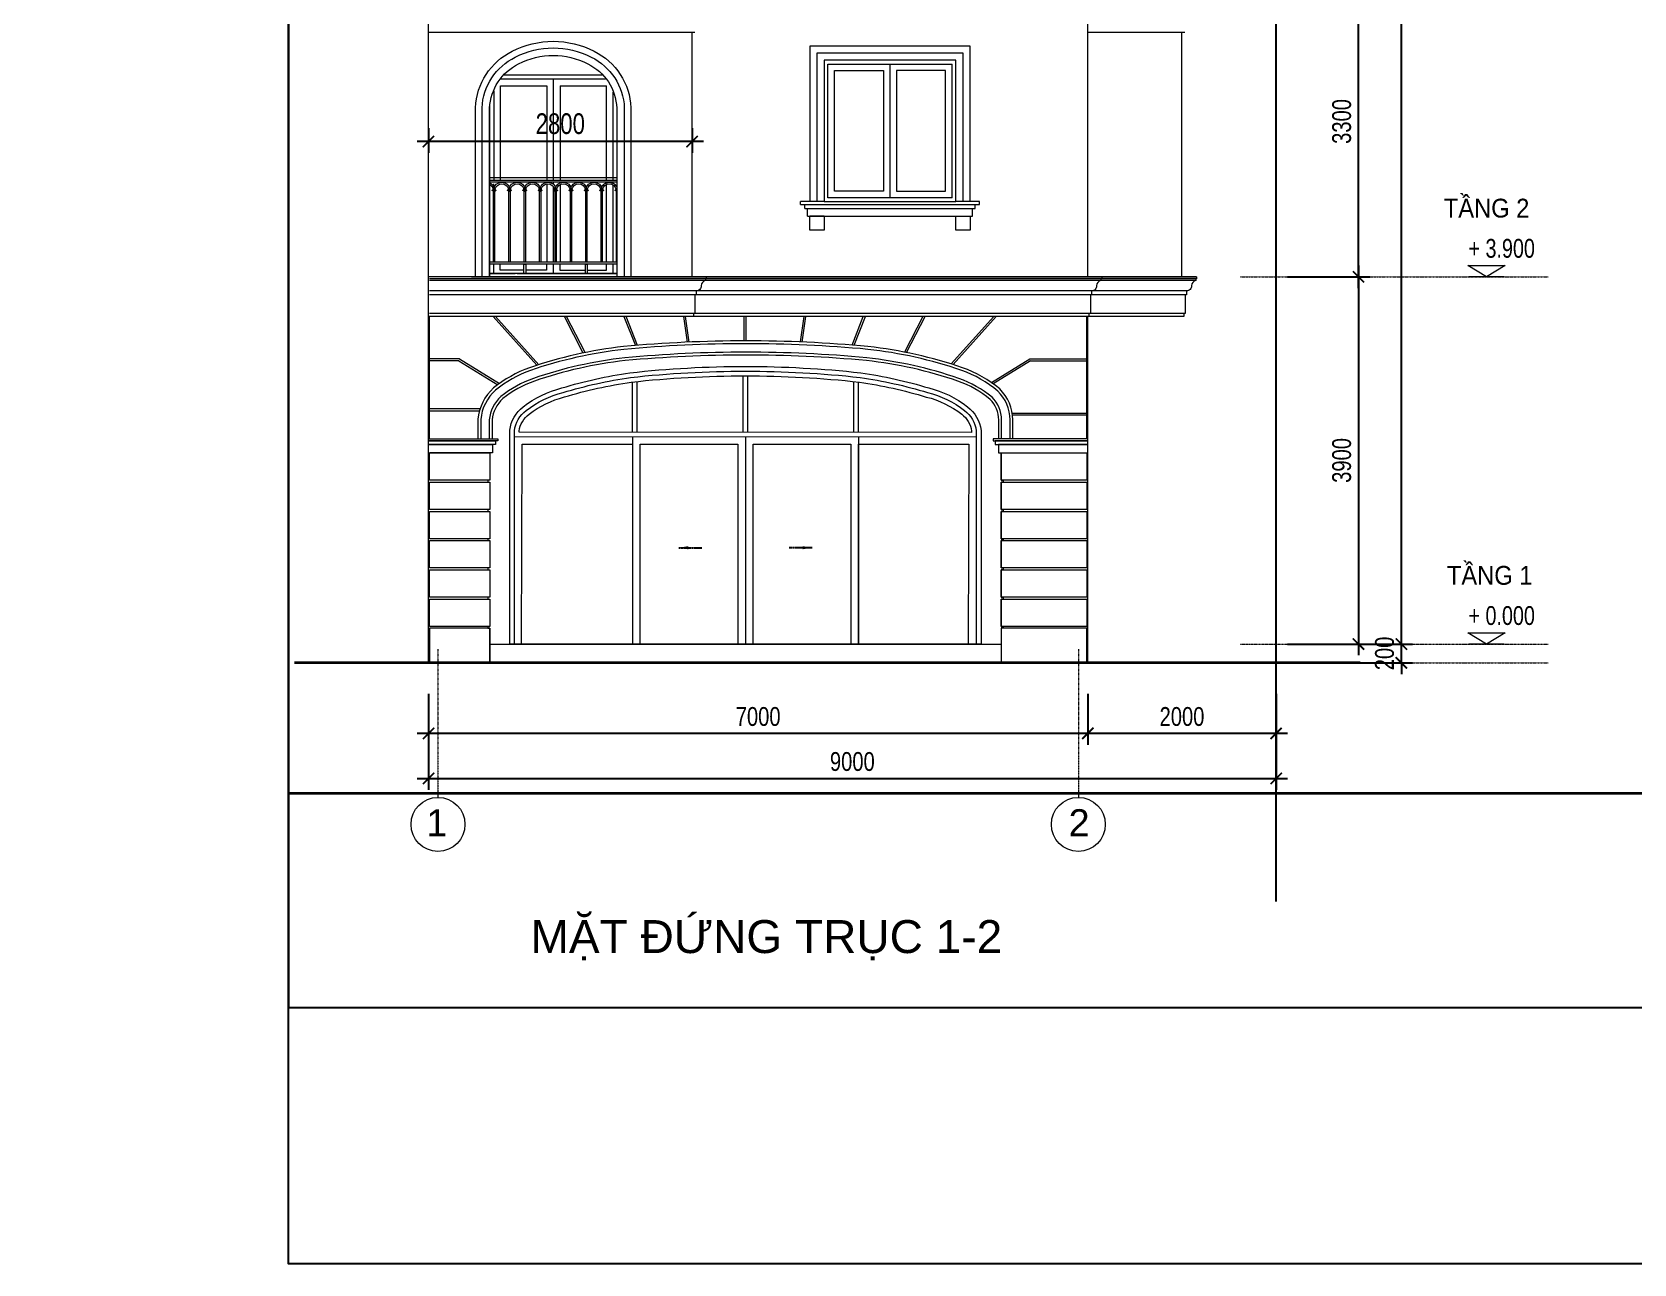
# Model space of a CAD drawing. Header units: millimetres. Extents: x -127141 to 682685, y -1234500 to 49778.
# Drawn here: x 432974 to 449982, y -112500 to -99416 of the extents above; entities that cross this region are included whole.
import ezdxf
from ezdxf.enums import TextEntityAlignment as Align
from ezdxf.xclip import XClip

# ---------------------------------------------------------------- set-up
doc = ezdxf.new("R2010")
doc.units = ezdxf.units.MM
doc.header["$MEASUREMENT"] = 0
for name, pattern in [('CENTER', [3, 1.5, -0.5, 0.5, -0.5]), ('DASHED', [0.75, 0.5, -0.25]), ('HIDDEN', [0.75, 0.5, -0.25])]:
    doc.linetypes.add(name, pattern=pattern)
for name, color, linetype, lineweight in [('-CENTER', 143, 'CENTER', 13), ('-DIM', 9, 'Continuous', 13), ('-DOOR', 137, 'Continuous', 9), ('-HATCH', 8, 'Continuous', 5), ('-HIDE', 3, 'HIDDEN', 13), ('-KH', 143, 'Continuous', 13), ('-LINE1', 7, 'Continuous', 18), ('-TEXT', 7, 'Continuous', 15), ('-WALL', 4, 'Continuous', 35), ('A-TUONG', 7, 'Continuous', 35)]:
    doc.layers.add(name, color=color, linetype=linetype, lineweight=lineweight)
doc.layers.add('-RANH GIOI LO DAT', color=12, linetype='Continuous')
doc.layers.add('12. NET DIM', color=252, linetype='Continuous')
doc.layers.add('LUOI GIONG', color=160, linetype='Continuous', plot=False)
doc.styles.add('1', font='arial.ttf')
doc.styles.add('AVANH', font='', dxfattribs={"width": 0.8})
doc.styles.get("Standard").update_dxf_attribs({"font": 'arial.ttf'})
doc.styles.add('X-5M-DH-TUM1$0$AVANTH', font='arial.ttf', dxfattribs={"width": 0.9})
doc.styles.get('AVANH').set_extended_font_data('.VnAvantH')
doc.dimstyles.new('C_100A3', dxfattribs={"dimscale": 100, "dimtxt": 2.2, "dimasz": 1.2, "dimexe": 1.2, "dimexo": 0, "dimgap": 0.75, "dimtad": 1, "dimdec": 0, "dimzin": 0, "dimdsep": 46, "dimtxsty": 'AVANH', "dimblk": 'ARCHTICK', "dimcen": 0, "dimdle": 1.2, "dimclrd": 256, "dimclre": 256, "dimclrt": 7, "dimadec": 0, "dimazin": 0, "dimtfac": 0.0001, "dimtdec": 0, "dimtix": 1, "dimtmove": 2, "dimatfit": 3, "dimfxl": 1.8, "dimtolj": 1, "dimtzin": 0, "dimarcsym": 0})

# ---------------------------------------------------------------- blocks, each defined once
blk = doc.blocks.new('_ArchTick')
at = {"color": 0, "linetype": 'ByBlock', "const_width": 0.15}
blk.add_lwpolyline([(-0.5, -0.5), (0.5, 0.5)], dxfattribs=at)
blk = doc.blocks.new('*D1634')
at = {"layer": '-DIM', "lineweight": -2, "transparency": 16777216}
for p, q in [((437183, -106446), (437183, -106985)), ((444183, -106446), (444183, -106985)), ((444303, -106865), (437063, -106865))]:
    blk.add_line(p, q, dxfattribs=at)
at = {"layer": 'Defpoints', "color": 0, "transparency": 16777216}
for p in [(437183, -106446), (444183, -106446), (437183, -106865)]:
    blk.add_point(p, dxfattribs=at)
at = {"layer": '-DIM', "lineweight": -2, "transparency": 16777216, "xscale": 119.9999999999999, "yscale": 119.9999999999999, "zscale": 119.9999999999999, "rotation": 180}
blk.add_blockref('_ArchTick', (437183, -106865), dxfattribs=at)
at = {"layer": '-DIM', "lineweight": -2, "transparency": 16777216, "xscale": 119.9999999999999, "yscale": 119.9999999999999, "zscale": 119.9999999999999}
blk.add_blockref('_ArchTick', (444183, -106865), dxfattribs=at)
at = {"layer": '-DIM', "color": 7, "transparency": 16777216, "insert": (440683, -106687), "char_height": 200, "attachment_point": 5, "style": 'AVANH'}
blk.add_mtext('\\A1;7000', dxfattribs=at)
blk = doc.blocks.new('*D1635')
at = {"layer": '-DIM', "lineweight": -2, "transparency": 16777216}
for p, q in [((444183, -106446), (444183, -106985)), ((446182, -106446), (446182, -106985)), ((446302, -106865), (444063, -106865))]:
    blk.add_line(p, q, dxfattribs=at)
at = {"layer": 'Defpoints', "color": 0, "transparency": 16777216}
for p in [(444183, -106446), (446182, -106446), (444183, -106865)]:
    blk.add_point(p, dxfattribs=at)
at = {"layer": '-DIM', "lineweight": -2, "transparency": 16777216, "xscale": 119.9999999999999, "yscale": 119.9999999999999, "zscale": 119.9999999999999, "rotation": 180}
blk.add_blockref('_ArchTick', (444183, -106865), dxfattribs=at)
at = {"layer": '-DIM', "lineweight": -2, "transparency": 16777216, "xscale": 119.9999999999999, "yscale": 119.9999999999999, "zscale": 119.9999999999999}
blk.add_blockref('_ArchTick', (446182, -106865), dxfattribs=at)
at = {"layer": '-DIM', "color": 7, "transparency": 16777216, "insert": (445183, -106687), "char_height": 200, "attachment_point": 5, "style": 'AVANH'}
blk.add_mtext('\\A1;2000', dxfattribs=at)
blk = doc.blocks.new('*D1636')
at = {"layer": '-DIM', "lineweight": -2, "transparency": 16777216}
for p, q in [((437183, -106446), (437183, -107463)), ((446183, -106446), (446183, -107463)), ((437063, -107343), (446303, -107343))]:
    blk.add_line(p, q, dxfattribs=at)
at = {"layer": 'Defpoints', "color": 0, "transparency": 16777216}
for p in [(437183, -106446), (446183, -106446), (446183, -107343)]:
    blk.add_point(p, dxfattribs=at)
at = {"layer": '-DIM', "lineweight": -2, "transparency": 16777216, "xscale": 119.9999999999999, "yscale": 119.9999999999999, "zscale": 119.9999999999999, "rotation": 180}
blk.add_blockref('_ArchTick', (437183, -107343), dxfattribs=at)
at = {"layer": '-DIM', "lineweight": -2, "transparency": 16777216, "xscale": 119.9999999999999, "yscale": 119.9999999999999, "zscale": 119.9999999999999}
blk.add_blockref('_ArchTick', (446183, -107343), dxfattribs=at)
at = {"layer": '-DIM', "color": 7, "transparency": 16777216, "insert": (441683, -107165), "char_height": 200, "attachment_point": 5, "style": 'AVANH'}
blk.add_mtext('\\A1;9000', dxfattribs=at)
blk = doc.blocks.new('*D1643')
at = {"layer": '-DIM', "lineweight": -2, "transparency": 16777216}
for p, q in [((446303, -102016), (447177, -102016)), ((447057, -101896), (447057, -106036)), ((446303, -105916), (447177, -105916))]:
    blk.add_line(p, q, dxfattribs=at)
at = {"layer": 'Defpoints', "color": 0, "transparency": 16777216}
for p in [(446303, -102016), (446303, -105916), (447057, -105916)]:
    blk.add_point(p, dxfattribs=at)
at = {"layer": '-DIM', "lineweight": -2, "transparency": 16777216, "xscale": 119.9999999999999, "yscale": 119.9999999999999, "zscale": 119.9999999999999}
for p, rotation in [((447057, -102016), 90), ((447057, -105916), 270)]:
    blk.add_blockref('_ArchTick', p, dxfattribs=dict(at, rotation=rotation))
at = {"layer": '-DIM', "color": 7, "transparency": 16777216, "insert": (446879, -103966), "char_height": 200, "attachment_point": 5, "rotation": 90, "style": 'AVANH'}
blk.add_mtext('\\A1;3900', dxfattribs=at)
blk = doc.blocks.new('*D1644')
at = {"layer": '-DIM', "lineweight": -2, "transparency": 16777216}
for p, q in [((447057, -102136), (447057, -98596)), ((446303, -98716), (447177, -98716)), ((446303, -102016), (447177, -102016))]:
    blk.add_line(p, q, dxfattribs=at)
at = {"layer": 'Defpoints', "color": 0, "transparency": 16777216}
for p in [(446303, -98716), (447057, -98716), (446303, -102016)]:
    blk.add_point(p, dxfattribs=at)
at = {"layer": '-DIM', "lineweight": -2, "transparency": 16777216, "xscale": 119.9999999999999, "yscale": 119.9999999999999, "zscale": 119.9999999999999}
for p, rotation in [((447057, -98716), 90), ((447057, -102016), 270)]:
    blk.add_blockref('_ArchTick', p, dxfattribs=dict(at, rotation=rotation))
at = {"layer": '-DIM', "color": 7, "transparency": 16777216, "insert": (446879, -100366), "char_height": 200, "attachment_point": 5, "rotation": 90, "style": 'AVANH'}
blk.add_mtext('\\A1;3300', dxfattribs=at)
blk = doc.blocks.new('*D1647')
at = {"layer": '-DIM', "lineweight": -2, "transparency": 16777216}
for p, q in [((446303, -105916), (447632, -105916)), ((447512, -105916), (447512, -105796)), ((447512, -106116), (447512, -105916)), ((446303, -106116), (447632, -106116)), ((447512, -106116), (447512, -106236))]:
    blk.add_line(p, q, dxfattribs=at)
at = {"layer": 'Defpoints', "color": 0, "transparency": 16777216}
for p in [(446303, -105916), (447512, -105916), (446303, -106116)]:
    blk.add_point(p, dxfattribs=at)
at = {"layer": '-DIM', "lineweight": -2, "transparency": 16777216, "xscale": 119.9999999999999, "yscale": 119.9999999999999, "zscale": 119.9999999999999}
for p, rotation in [((447512, -105916), 270), ((447512, -106116), 90)]:
    blk.add_blockref('_ArchTick', p, dxfattribs=dict(at, rotation=rotation))
at = {"layer": '-DIM', "color": 7, "transparency": 16777216, "insert": (447334, -106016), "char_height": 200, "attachment_point": 5, "rotation": 90, "style": 'AVANH'}
blk.add_mtext('\\A1;200', dxfattribs=at)
blk = doc.blocks.new('*D1648')
at = {"layer": '-DIM', "lineweight": -2, "transparency": 16777216}
for p, q in [((447512, -106036), (447512, -91496)), ((446303, -91616), (447632, -91616)), ((446303, -105916), (447632, -105916))]:
    blk.add_line(p, q, dxfattribs=at)
at = {"layer": 'Defpoints', "color": 0, "transparency": 16777216}
for p in [(446303, -91616), (447512, -91616), (446303, -105916)]:
    blk.add_point(p, dxfattribs=at)
at = {"layer": '-DIM', "lineweight": -2, "transparency": 16777216, "xscale": 119.9999999999999, "yscale": 119.9999999999999, "zscale": 119.9999999999999}
for p, rotation in [((447512, -91616), 90), ((447512, -105916), 270)]:
    blk.add_blockref('_ArchTick', p, dxfattribs=dict(at, rotation=rotation))
at = {"layer": '-DIM', "color": 7, "transparency": 16777216, "insert": (447334, -98766), "char_height": 200, "attachment_point": 5, "rotation": 90, "style": 'AVANH'}
blk.add_mtext('\\A1;14300', dxfattribs=at)
blk = doc.blocks.new('cot')
at = {"layer": '-KH'}
blk.add_line((116899, -109064), (117274, -109064), dxfattribs=at)
blk.add_lwpolyline([(117286, -108944), (116888, -108944), (117087, -109064)], close=True, dxfattribs=at)
blk.add_solid([(117087, -109064), (117087, -108944), (117286, -108944), (117087, -109064)], dxfattribs=at)
blk = doc.blocks.new('lancan')
for p, q in [((-1, 989), (6547, 989)), ((-1, 969), (6547, 969)), ((325, 889), (347, 889)), ((325, 877), (347, 877)), ((326, 893), (346, 893)), ((346, 891), (326, 891)), ((326, 884), (346, 884)), ((326, 882), (346, 882)), ((346, 875), (326, 875)), ((326, 873), (346, 873)), ((346, 893), (350, 893)), ((346, 891), (347, 891)), ((346, 884), (346, 882)), ((346, 884), (355, 884)), ((346, 882), (355, 882)), ((346, 875), (347, 875)), ((346, 873), (346, 120)), ((346, 873), (350, 873)), ((347, 889), (347, 891)), ((347, 891), (350, 891)), ((355, 884), (347, 889)), ((347, 877), (355, 882)), ((347, 875), (347, 877)), ((347, 875), (350, 875)), ((350, 891), (350, 893)), ((350, 873), (350, 875)), ((355, 882), (355, 884)), ((488, 889), (480, 884)), ((480, 884), (480, 882)), ((490, 884), (480, 884)), ((480, 882), (488, 877)), ((490, 882), (480, 882)), ((486, 893), (486, 891)), ((486, 893), (490, 893)), ((486, 891), (488, 891)), ((486, 875), (486, 873)), ((486, 875), (488, 875)), ((486, 873), (490, 873)), ((488, 891), (488, 889)), ((488, 891), (490, 891)), ((488, 889), (510, 889)), ((488, 877), (488, 875)), ((488, 877), (510, 877)), ((488, 875), (490, 875)), ((490, 893), (509, 893)), ((509, 891), (490, 891)), ((490, 882), (490, 884)), ((490, 884), (509, 884)), ((490, 882), (509, 882)), ((509, 875), (490, 875)), ((490, 120), (490, 873)), ((490, 873), (509, 873)), ((509, 893), (513, 893)), ((509, 891), (510, 891)), ((509, 884), (509, 882)), ((509, 884), (519, 884)), ((509, 882), (519, 882)), ((509, 875), (510, 875)), ((509, 873), (509, 120)), ((509, 873), (513, 873)), ((510, 889), (510, 891)), ((510, 891), (513, 891)), ((519, 884), (510, 889)), ((510, 877), (519, 882)), ((510, 875), (510, 877)), ((510, 875), (513, 875)), ((513, 891), (513, 893)), ((513, 873), (513, 875)), ((519, 882), (519, 884)), ((651, 889), (643, 884)), ((643, 884), (643, 882)), ((653, 884), (643, 884)), ((643, 882), (651, 877)), ((653, 882), (643, 882)), ((649, 893), (649, 891)), ((649, 893), (653, 893)), ((649, 891), (651, 891)), ((649, 875), (649, 873)), ((649, 875), (651, 875)), ((649, 873), (653, 873)), ((651, 891), (651, 889)), ((651, 891), (653, 891)), ((651, 889), (674, 889)), ((651, 877), (651, 875)), ((651, 877), (674, 877)), ((651, 875), (653, 875)), ((653, 893), (672, 893)), ((672, 891), (653, 891)), ((653, 882), (653, 884)), ((653, 884), (672, 884)), ((653, 882), (672, 882)), ((672, 875), (653, 875)), ((653, 120), (653, 873)), ((653, 873), (672, 873)), ((672, 893), (676, 893)), ((672, 891), (674, 891)), ((672, 884), (672, 882)), ((672, 884), (682, 884)), ((672, 882), (682, 882)), ((672, 875), (674, 875)), ((672, 873), (672, 120)), ((672, 873), (676, 873)), ((674, 889), (674, 891)), ((674, 891), (676, 891)), ((682, 884), (674, 889)), ((674, 877), (682, 882)), ((674, 875), (674, 877)), ((674, 875), (676, 875)), ((676, 891), (676, 893)), ((676, 873), (676, 875)), ((682, 882), (682, 884)), ((814, 889), (806, 884)), ((806, 884), (806, 882)), ((816, 884), (806, 884)), ((806, 882), (814, 877)), ((816, 882), (806, 882)), ((812, 893), (812, 891)), ((812, 893), (816, 893)), ((812, 891), (814, 891)), ((812, 875), (812, 873)), ((812, 875), (814, 875)), ((812, 873), (816, 873)), ((814, 891), (814, 889)), ((814, 891), (816, 891)), ((814, 889), (837, 889)), ((814, 877), (814, 875)), ((814, 877), (837, 877)), ((814, 875), (816, 875)), ((816, 893), (835, 893)), ((835, 891), (816, 891)), ((816, 882), (816, 884)), ((816, 884), (835, 884)), ((816, 882), (835, 882)), ((835, 875), (816, 875)), ((816, 120), (816, 873)), ((816, 873), (835, 873)), ((835, 893), (839, 893)), ((835, 891), (837, 891)), ((835, 884), (835, 882)), ((835, 884), (845, 884)), ((835, 882), (845, 882)), ((835, 875), (837, 875)), ((835, 873), (835, 120)), ((835, 873), (839, 873)), ((837, 889), (837, 891)), ((837, 891), (839, 891)), ((845, 884), (837, 889)), ((837, 877), (845, 882)), ((837, 875), (837, 877)), ((837, 875), (839, 875)), ((839, 891), (839, 893)), ((839, 873), (839, 875)), ((845, 882), (845, 884)), ((978, 889), (969, 884)), ((969, 884), (969, 882)), ((979, 884), (969, 884)), ((969, 882), (978, 877)), ((979, 882), (969, 882)), ((975, 893), (975, 891)), ((975, 893), (979, 893)), ((975, 891), (978, 891)), ((975, 875), (975, 873)), ((975, 875), (978, 875)), ((975, 873), (979, 873)), ((978, 891), (978, 889)), ((978, 891), (979, 891)), ((978, 889), (1000, 889)), ((978, 877), (978, 875)), ((978, 877), (1000, 877)), ((978, 875), (979, 875)), ((979, 893), (998, 893)), ((998, 891), (979, 891)), ((979, 882), (979, 884)), ((979, 884), (998, 884)), ((979, 882), (998, 882)), ((998, 875), (979, 875)), ((979, 120), (979, 873)), ((979, 873), (998, 873)), ((998, 893), (1002, 893)), ((998, 891), (1000, 891)), ((998, 884), (998, 882)), ((998, 884), (1008, 884)), ((998, 882), (1008, 882)), ((998, 875), (1000, 875)), ((998, 873), (998, 120)), ((998, 873), (1002, 873)), ((1000, 889), (1000, 891)), ((1000, 891), (1002, 891)), ((1008, 884), (1000, 889)), ((1000, 877), (1008, 882)), ((1000, 875), (1000, 877)), ((1000, 875), (1002, 875)), ((1002, 891), (1002, 893)), ((1002, 873), (1002, 875)), ((1008, 882), (1008, 884)), ((1141, 889), (1133, 884)), ((1133, 884), (1133, 882)), ((1142, 884), (1133, 884)), ((1133, 882), (1141, 877)), ((1142, 882), (1133, 882)), ((1138, 893), (1138, 891)), ((1138, 893), (1142, 893)), ((1138, 891), (1141, 891)), ((1138, 875), (1138, 873)), ((1138, 875), (1141, 875)), ((1138, 873), (1142, 873)), ((1141, 891), (1141, 889)), ((1141, 891), (1142, 891)), ((1141, 889), (1163, 889)), ((1141, 877), (1141, 875)), ((1141, 877), (1163, 877)), ((1141, 875), (1142, 875)), ((1142, 893), (1162, 893)), ((1162, 891), (1142, 891)), ((1142, 882), (1142, 884)), ((1142, 884), (1162, 884)), ((1142, 882), (1162, 882)), ((1162, 875), (1142, 875)), ((1142, 120), (1142, 873)), ((1142, 873), (1162, 873)), ((1162, 893), (1166, 893)), ((1162, 891), (1163, 891)), ((1162, 884), (1162, 882)), ((1162, 884), (1171, 884)), ((1162, 882), (1171, 882)), ((1162, 875), (1163, 875)), ((1162, 873), (1162, 120)), ((1162, 873), (1166, 873)), ((1163, 889), (1163, 891)), ((1163, 891), (1166, 891)), ((1171, 884), (1163, 889)), ((1163, 877), (1171, 882)), ((1163, 875), (1163, 877)), ((1163, 875), (1166, 875)), ((1166, 891), (1166, 893)), ((1166, 873), (1166, 875)), ((1171, 882), (1171, 884)), ((1304, 889), (1296, 884)), ((1296, 884), (1296, 882)), ((1306, 884), (1296, 884)), ((1296, 882), (1304, 877)), ((1306, 882), (1296, 882)), ((1302, 893), (1302, 891)), ((1302, 893), (1306, 893)), ((1302, 891), (1304, 891)), ((1302, 875), (1302, 873)), ((1302, 875), (1304, 875)), ((1302, 873), (1306, 873)), ((1304, 891), (1304, 889)), ((1304, 891), (1306, 891)), ((1304, 889), (1326, 889)), ((1304, 877), (1304, 875)), ((1304, 877), (1326, 877)), ((1304, 875), (1306, 875)), ((1306, 893), (1325, 893)), ((1325, 891), (1306, 891)), ((1306, 882), (1306, 884)), ((1306, 884), (1325, 884)), ((1306, 882), (1325, 882)), ((1325, 875), (1306, 875)), ((1306, 120), (1306, 873)), ((1306, 873), (1325, 873)), ((1325, 893), (1329, 893)), ((1325, 891), (1326, 891)), ((1325, 884), (1325, 882)), ((1325, 884), (1335, 884)), ((1325, 882), (1335, 882)), ((1325, 875), (1326, 875)), ((1325, 873), (1325, 120)), ((1325, 873), (1329, 873)), ((1326, 889), (1326, 891)), ((1326, 891), (1329, 891)), ((1335, 884), (1326, 889)), ((1326, 877), (1335, 882)), ((1326, 875), (1326, 877)), ((1326, 875), (1329, 875)), ((1329, 891), (1329, 893)), ((1329, 873), (1329, 875)), ((1335, 882), (1335, 884)), ((1467, 889), (1459, 884)), ((1459, 884), (1459, 882)), ((1469, 884), (1459, 884)), ((1459, 882), (1467, 877)), ((1469, 882), (1459, 882)), ((1465, 893), (1465, 891)), ((1465, 893), (1469, 893)), ((1465, 891), (1467, 891)), ((1465, 875), (1465, 873)), ((1465, 875), (1467, 875)), ((1465, 873), (1469, 873)), ((1467, 891), (1467, 889)), ((1467, 891), (1469, 891)), ((1467, 889), (1490, 889)), ((1467, 877), (1467, 875)), ((1467, 877), (1490, 877)), ((1467, 875), (1469, 875)), ((1469, 893), (1488, 893)), ((1488, 891), (1469, 891)), ((1469, 882), (1469, 884)), ((1469, 884), (1488, 884)), ((1469, 882), (1488, 882)), ((1488, 875), (1469, 875)), ((1469, 120), (1469, 873)), ((1469, 873), (1488, 873)), ((1488, 893), (1492, 893)), ((1488, 891), (1490, 891)), ((1488, 884), (1488, 882)), ((1488, 884), (1498, 884)), ((1488, 882), (1498, 882)), ((1488, 875), (1490, 875)), ((1488, 873), (1488, 120)), ((1488, 873), (1492, 873)), ((1490, 889), (1490, 891)), ((1490, 891), (1492, 891)), ((1498, 884), (1490, 889)), ((1490, 877), (1498, 882)), ((1490, 875), (1490, 877)), ((1490, 875), (1492, 875)), ((1492, 891), (1492, 893)), ((1492, 873), (1492, 875)), ((1498, 882), (1498, 884)), ((1630, 889), (1622, 884)), ((1622, 884), (1622, 882)), ((1632, 884), (1622, 884)), ((1622, 882), (1630, 877)), ((1632, 882), (1622, 882)), ((1628, 893), (1628, 891)), ((1628, 893), (1632, 893)), ((1628, 891), (1630, 891)), ((1628, 875), (1628, 873)), ((1628, 875), (1630, 875)), ((1628, 873), (1632, 873)), ((1630, 891), (1630, 889)), ((1630, 891), (1632, 891)), ((1630, 889), (1653, 889)), ((1630, 877), (1630, 875)), ((1630, 877), (1653, 877)), ((1630, 875), (1632, 875)), ((1632, 893), (1651, 893)), ((1651, 891), (1632, 891)), ((1632, 882), (1632, 884)), ((1632, 884), (1651, 884)), ((1632, 882), (1651, 882)), ((1651, 875), (1632, 875)), ((1632, 120), (1632, 873)), ((1632, 873), (1651, 873)), ((1651, 893), (1655, 893)), ((1651, 891), (1653, 891)), ((1651, 884), (1651, 882)), ((1651, 884), (1661, 884)), ((1651, 882), (1661, 882)), ((1651, 875), (1653, 875)), ((1651, 873), (1651, 120)), ((1651, 873), (1655, 873)), ((1653, 889), (1653, 891)), ((1653, 891), (1655, 891)), ((1661, 884), (1653, 889)), ((1653, 877), (1661, 882)), ((1653, 875), (1653, 877)), ((1653, 875), (1655, 875)), ((1655, 891), (1655, 893)), ((1655, 873), (1655, 875)), ((1661, 882), (1661, 884)), ((-1, 120), (6547, 120)), ((-1, 100), (6547, 100))]:
    blk.add_line(p, q)
for points in [[(672, 100), (653, 100), (653, 0), (672, 0)], [(1325, 100), (1306, 100), (1306, 0), (1325, 0)]]:
    blk.add_lwpolyline(points, close=True)
for centre, radius, start, end in [((254, 880), 89.2, 8.5304, 171.4696), ((418, 880), 89.2, 8.5304, 171.4696), ((418, 880), 73.2, 10.4137, 169.5863), ((581, 880), 89.2, 8.5304, 171.4696), ((581, 880), 73.2, 10.4137, 169.5863), ((744, 880), 89.2, 8.5304, 171.4696), ((744, 880), 73.2, 10.4137, 169.5863), ((907, 880), 89.2, 8.5304, 171.4696), ((907, 880), 73.2, 10.4137, 169.5863), ((1070, 880), 89.2, 8.5304, 171.4696), ((1070, 880), 73.2, 10.4137, 169.5863), ((1234, 880), 89.2, 8.5304, 171.4696), ((1234, 880), 73.2, 10.4137, 169.5863), ((1397, 880), 89.2, 8.5304, 171.4696), ((1397, 880), 73.2, 10.4137, 169.5863), ((1560, 880), 89.2, 8.5304, 171.4696), ((1560, 880), 73.2, 10.4137, 169.5863), ((1723, 880), 89.2, 8.5304, 171.4696), ((1723, 880), 73.2, 10.4137, 169.5863)]:
    blk.add_arc(centre, radius, start, end)
blk = doc.blocks.new('*D1652')
at = {"layer": '12. NET DIM', "lineweight": -2, "transparency": 16777216}
for p, q in [((437183, -100439), (437183, -100700)), ((439982, -100439), (439982, -100700)), ((440102, -100580), (437063, -100580))]:
    blk.add_line(p, q, dxfattribs=at)
at = {"layer": 'Defpoints', "color": 0, "transparency": 16777216}
for p in [(437183, -100439), (439982, -100439), (437183, -100580)]:
    blk.add_point(p, dxfattribs=at)
at = {"layer": '12. NET DIM', "lineweight": -2, "transparency": 16777216, "xscale": 119.9999999999999, "yscale": 119.9999999999999, "zscale": 119.9999999999999, "rotation": 180}
blk.add_blockref('_ArchTick', (437183, -100580), dxfattribs=at)
at = {"layer": '12. NET DIM', "lineweight": -2, "transparency": 16777216, "xscale": 119.9999999999999, "yscale": 119.9999999999999, "zscale": 119.9999999999999}
blk.add_blockref('_ArchTick', (439982, -100580), dxfattribs=at)
at = {"layer": '12. NET DIM', "color": 7, "transparency": 16777216, "insert": (438582, -100391), "char_height": 220, "attachment_point": 5, "style": 'AVANH'}
blk.add_mtext('\\A1;2800', dxfattribs=at)
blk = doc.blocks.new('kt1a')
at = {"layer": 'Defpoints', "color": 2}
blk.add_lwpolyline([(0, -22275), (31500, -22275), (31500, 0), (0, 0)], close=True, dxfattribs=at)

msp = doc.modelspace()

# ---------------------------------------------------------------- linework, layer by layer
at = {"layer": '-CENTER', "ltscale": 0.2}
for p, q in [((445799.4, -102016.2), (449070.6, -102016.2)), ((445799.4, -105916.2), (449070.6, -105916.2)), ((445799.4, -106116.2), (449070.6, -106116.2))]:
    msp.add_line(p, q, dxfattribs=at)
at = {"layer": '-CENTER', "ltscale": 0.1}
for p, q in [((437283.7, -105969.3), (437283.7, -107545.3)), ((444082.7, -105969.3), (444082.7, -107545.3))]:
    msp.add_line(p, q, dxfattribs=at)
at = {"layer": '-DOOR', "lineweight": 9}
for p, q in [((441422.5, -101176.4), (441422.5, -99756.2)), ((441422.5, -99756.2), (442742.7, -99756.2)), ((441492.5, -99826.2), (442012.6, -99826.2)), ((441492.5, -101106.4), (441492.5, -99826.2)), ((442012.6, -99826.2), (442012.6, -101106.4)), ((442082.6, -99756.2), (442082.6, -101176.4)), ((442672.7, -99826.2), (442152.6, -99826.2)), ((442152.6, -99826.2), (442152.6, -101106.4)), ((442672.7, -101106.4), (442672.7, -99826.2)), ((442742.7, -101176.4), (442742.7, -99756.2)), ((437945.9, -99986.2), (438438.8, -99986.2)), ((437945.9, -100992.3), (437945.9, -99986.2)), ((439062.5, -99916.2), (437952.6, -99916.2)), ((439027.3, -99876.2), (437987.9, -99876.2)), ((438438.8, -99986.2), (438438.8, -100992.3)), ((438507.5, -99916.2), (438507.5, -100992.3)), ((438579.9, -99986.2), (439073.9, -99986.2)), ((438579.9, -99986.2), (438579.9, -100992.3)), ((439073.9, -100992.3), (439073.9, -99986.2)), ((437875.9, -100044.2), (437875.9, -100992.3)), ((439143.9, -100991.3), (439143.9, -100056.3)), ((437835.9, -100992.3), (437835.9, -100190.4)), ((438438.8, -101012.3), (438438.8, -101012.9)), ((438507.5, -101012.3), (438507.5, -101032.8)), ((438579.9, -101012.3), (438579.9, -101018.8)), ((439072, -101017.9), (439072, -101012.3)), ((439142, -101021), (439142, -101012.3)), ((437834, -101861.2), (437834, -101035.8)), ((437874, -101028.5), (437874, -101861.2)), ((438438.8, -101029.1), (438438.8, -101861.2)), ((438507.5, -101055.5), (438507.5, -101861.2)), ((438579.9, -101036.4), (438579.9, -101861.2)), ((439072, -101861.2), (439072, -101035.2)), ((439142, -101861.2), (439142, -101039.3)), ((439182, -101029.6), (439182, -101861.2)), ((442082.6, -101176.4), (441422.5, -101176.4)), ((442012.6, -101106.4), (441492.5, -101106.4)), ((442742.7, -101176.4), (442082.6, -101176.4)), ((442152.6, -101106.4), (442672.7, -101106.4)), ((437834, -101981.2), (437834, -101881.2)), ((437874, -101881.2), (437874, -101981.2)), ((437944, -101946.2), (437944, -101881.2)), ((438196.1, -101946.2), (437944, -101946.2)), ((438437, -101946.2), (438216.1, -101946.2)), ((438437, -101881.2), (438437, -101946.2)), ((438507.5, -101881.2), (438507.5, -101981.2)), ((438578, -101881.2), (438578, -101946.2)), ((438578, -101946.2), (438848.9, -101946.2)), ((438868.9, -101946.2), (439072, -101946.2)), ((439072, -101946.2), (439072, -101881.2)), ((439142, -101981.2), (439142, -101881.2)), ((439182, -101881.2), (439182, -101981.2)), ((440522.9, -103667.7), (440522.9, -103067.9)), ((440572.9, -103667.7), (440572.9, -103067.9)), ((439348.1, -103667.7), (439348.1, -103132.8)), ((439398.1, -103667.7), (439398.1, -103127.5)), ((441698.1, -103668.2), (441698.1, -103127.7)), ((441748.1, -103668.2), (441748.1, -103133)), ((442999.4, -103718.2), (438095, -103716.2)), ((439348.1, -103717.5), (439348.1, -105916.1)), ((440547.9, -103717.7), (440547.9, -105916.3)), ((441748.1, -103717.9), (441748.1, -105916.5))]:
    msp.add_line(p, q, dxfattribs=at)
msp.add_lwpolyline([(438045.2, -103646, -0.1981951), (438189.1, -103396, -0.1022831), (438599.6, -103196, -0.037614), (439322.1, -103035.1, -0.0548963), (441772.3, -103035.1, -0.0376125), (442494.8, -103196, -0.103998), (442905.3, -103396, -0.1986535), (443049.4, -103647), (443049.4, -105916.3), (438045, -105916.3), (438045, -103646)], format="xyb", dxfattribs=at)
for points in [[(438095, -103650.9, -0.1968809), (438219.7, -103435.6, -0.1025437), (438613, -103244.2, -0.0376538), (439328.9, -103084.6, -0.0548208), (441765.5, -103084.6, -0.0376567), (442481.4, -103244.2, -0.1043041), (442874.6, -103435.6, -0.1962536), (442999.4, -103650.4), (442999.4, -105916.3), (438095, -105916.3)], [(438145, -103654.5, -0.1938297), (438250.2, -103475.2, -0.1028245), (438626.4, -103292.4, -0.0376956), (439335.7, -103134.2, -0.0547445), (441758.7, -103134.2, -0.0377031), (442468.1, -103292.5, -0.104636), (442844, -103475.1, -0.1932377), (442949.4, -103654), (442949.4, -103668.7), (438145, -103666.7)]]:
    msp.add_lwpolyline(points, format="xyb", close=True, dxfattribs=at)
for points in [[(438177.2, -103793.2), (439348.1, -103793.2), (439348.1, -105916.3), (438172, -105916.3)], [(439428.8, -103793), (440467.2, -103793.2), (440467.2, -105916.3), (439428.8, -105916.1)], [(440628.5, -103793.2), (441667.5, -103793.4), (441667.5, -105916.5), (440628.5, -105916.3)], [(441748.1, -103793.2), (442918.6, -103793.2), (442913.4, -105916.3), (441748.1, -105916.3)]]:
    msp.add_lwpolyline(points, close=True, dxfattribs=at)
at = {"layer": '-HATCH'}
for p, q in [((442859, -99639.9), (441306.2, -99639.9)), ((441306.2, -99639.9), (441306.2, -101216.4)), ((442859, -101216.4), (442859, -99639.9)), ((441177.5, -101246.4), (442987.7, -101246.4)), ((441207.5, -101291.4), (442957.7, -101291.4)), ((445338.7, -102036.2), (437192.6, -102036.2)), ((445329.7, -102056.2), (437192.6, -102056.2)), ((445239.2, -102165.4), (437192.6, -102165.4)), ((445229.7, -102206), (437192.6, -102206)), ((445207, -102407.3), (437192.6, -102407.3)), ((438333.6, -102956), (437869.1, -102436.3)), ((438355.1, -102949.1), (437896.1, -102436.3)), ((438825.9, -102825.4), (438625.6, -102436.3)), ((438847.3, -102821), (438649, -102436.3)), ((439258.5, -102436.3), (439379.2, -102746)), ((439401.2, -102744.2), (439281.1, -102436.3)), ((439890.4, -102436.3), (439930.6, -102710.4)), ((439952.3, -102709.4), (439912.2, -102436.3)), ((440529.5, -102436.3), (440529.5, -102696.4)), ((440551.1, -102436.3), (440551.1, -102696.4)), ((441168.5, -102436.3), (441128.6, -102708.2)), ((441150.2, -102709.1), (441190.2, -102436.3)), ((441680.3, -102741.8), (441799.6, -102436.3)), ((441702.3, -102743.6), (441822.2, -102436.3)), ((442431.7, -102436.3), (442235.8, -102815.6)), ((442257.3, -102819.9), (442455.1, -102436.3)), ((442731.7, -102941.6), (443184.5, -102436.3)), ((443211.6, -102436.3), (442753.3, -102948.4)), ((437512.8, -102886.3), (437192.7, -102886.3)), ((437512.8, -102886.3), (437935.3, -103149.1)), ((443159.9, -103138.8), (443567.9, -102886.3)), ((443567.9, -102886.3), (444172.7, -102886.3)), ((437506.6, -102907.5), (437192.7, -102907.5)), ((437506.6, -102907.5), (437918.5, -103161.5)), ((443574.1, -102907.5), (443176.9, -103151)), ((443574.1, -102907.5), (444172.7, -102907.5)), ((437730.3, -103419.3), (437192.6, -103419.3)), ((437192.6, -103439.3), (437724.3, -103439.3)), ((444172.7, -103466.3), (443382, -103466.3)), ((444172.7, -103486.3), (443384.8, -103486.3))]:
    msp.add_line(p, q, dxfattribs=at)
for points in [[(437751.9, -102015), (437751.9, -100221.5, -0.2731098), (438104.2, -99682.5, -0.2426797), (438909.7, -99682.5, -0.274788), (439262, -100221.4), (439262, -102015)], [(443358.2, -103736.3), (443358.2, -103535.2, 0.1957321), (443227.5, -103229.3, 0.0895511), (442843.8, -103010, 0.0554031), (441846.1, -102786.3, 0.0465582), (439257.9, -102787, 0.0552375), (438266.7, -103010, 0.0841437), (437893.2, -103219.3, 0.187409), (437738.1, -103530.4), (437738.1, -103736.3)], [(443268.2, -103736.3), (443268.2, -103536, 0.1927861), (443166.5, -103295.6, 0.0885632), (442813.9, -103094.9, 0.0553932), (441835.8, -102875.7, 0.0464702), (439268.2, -102876.4, 0.0552215), (438296.7, -103094.9, 0.0834141), (437952.1, -103287.4, 0.183314), (437828.1, -103534.8), (437828.1, -103736.3)]]:
    msp.add_lwpolyline(points, format="xyb", dxfattribs=at)
for points in [[(437833.1, -104176.7), (437192.7, -104176.7), (437192.7, -103886.3), (437833.1, -103886.3)], [(444172.7, -104176.7), (443263.1, -104176.7), (443263.1, -103886.3), (444172.7, -103886.3)], [(437833.1, -104487), (437192.7, -104487), (437192.7, -104196.7), (437833.1, -104196.7)], [(444172.7, -104487), (443263.1, -104487), (443263.1, -104196.7), (444172.7, -104196.7)], [(437833.1, -104797.3), (437192.7, -104797.3), (437192.7, -104507), (437833.1, -104507)], [(444172.7, -104797.3), (443263.1, -104797.3), (443263.1, -104507), (444172.7, -104507)], [(437833.1, -105107.7), (437192.7, -105107.7), (437192.7, -104817.3), (437833.1, -104817.3)], [(444172.7, -105107.7), (443263.1, -105107.7), (443263.1, -104817.3), (444172.7, -104817.3)], [(437833.1, -105418), (437192.7, -105418), (437192.7, -105127.7), (437833.1, -105127.7)], [(444172.7, -105418), (443263.1, -105418), (443263.1, -105127.7), (444172.7, -105127.7)], [(437833.1, -105728.3), (437192.7, -105728.3), (437192.7, -105438), (437833.1, -105438)], [(444172.7, -105728.3), (443263.1, -105728.3), (443263.1, -105438), (444172.7, -105438)], [(437833.1, -105748.3), (437192.7, -105748.3), (437192.7, -106116.3), (437833.1, -106116.3)], [(444172.7, -105748.3), (443263.1, -105748.3), (443263.1, -106116.3), (444172.7, -106116.3)]]:
    msp.add_lwpolyline(points, close=True, dxfattribs=at)
at = {"layer": '-KH'}
for centre in [(437283.7, -107831.6), (444082.7, -107831.6)]:
    msp.add_circle(centre, 286.3, dxfattribs=at)
at = {"layer": '-LINE1', "lineweight": 20}
for p, q in [((437182.7, -102016.2), (437182.7, -91466.2)), ((444182.2, -102016.2), (444182.2, -95516.1)), ((437182.2, -99416.3), (440012.2, -99416.3)), ((439982.2, -102016.2), (439982.2, -99416.3)), ((444182.1, -99416.3), (445212.2, -99416.3)), ((445182.2, -102016.2), (445182.2, -99416.3)), ((442932.7, -99566.2), (441232.5, -99566.2)), ((441232.5, -99566.2), (441232.5, -101216.4)), ((442932.7, -101216.4), (442932.7, -99566.2)), ((441382.5, -99716.2), (441382.5, -101216.4)), ((442782.7, -99716.2), (441382.5, -99716.2)), ((442782.7, -101216.4), (442782.7, -99716.2)), ((441132.5, -101246.4), (441132.5, -101216.4)), ((441232.5, -101216.4), (441132.5, -101216.4)), ((441132.5, -101246.4), (441177.5, -101246.4)), ((441177.5, -101291.4), (441177.5, -101246.4)), ((441177.5, -101291.4), (441207.5, -101291.4)), ((441207.5, -101371.4), (441207.5, -101291.4)), ((441306.2, -101216.4), (441232.5, -101216.4)), ((441382.5, -101216.4), (441306.2, -101216.4)), ((441382.5, -101216.4), (442782.7, -101216.4)), ((442859, -101216.4), (442782.7, -101216.4)), ((442932.7, -101216.4), (442859, -101216.4)), ((443032.7, -101216.4), (442932.7, -101216.4)), ((442957.7, -101371.4), (442957.7, -101291.4)), ((442957.7, -101291.4), (442987.7, -101291.4)), ((442987.7, -101291.4), (442987.7, -101246.4)), ((442987.7, -101246.4), (443032.7, -101246.4)), ((443032.7, -101246.4), (443032.7, -101216.4)), ((441207.5, -101371.4), (441232.5, -101371.4)), ((441382.5, -101370.2), (441232.5, -101370.2)), ((441232.5, -101371.4), (441382.5, -101371.4)), ((441232.5, -101520.6), (441232.5, -101371.4)), ((441382.5, -101520.6), (441232.5, -101520.6)), ((441382.5, -101371.4), (442782.7, -101371.4)), ((441382.5, -101371.4), (441382.5, -101520.6)), ((442782.7, -101371.4), (442932.7, -101371.4)), ((442782.7, -101521.7), (442782.7, -101371.4)), ((442932.7, -101521.7), (442782.7, -101521.7)), ((442932.7, -101371.4), (442957.7, -101371.4)), ((442932.7, -101371.4), (442932.7, -101372.2)), ((442932.7, -101372.2), (442932.7, -101521.7)), ((445338.7, -102016.2), (437182.6, -102016.2)), ((437182.7, -106116.3), (437182.6, -102016.2)), ((437638.1, -102016.2), (445338.7, -102016.2)), ((437831.9, -101981.2), (437831.9, -102016.2)), ((437831.9, -101981.2), (437858.5, -101981.2)), ((437858.5, -101981.2), (437898.5, -101981.2)), ((437898.5, -101981.2), (438103.1, -101981.2)), ((438123.1, -101981.2), (438103.1, -101981.2)), ((438123.1, -101981.2), (438507, -101981.2)), ((438507, -101981.2), (438508, -101981.2)), ((438508, -101981.2), (439182, -101981.2)), ((437192.6, -103736.3), (437192.6, -102436.2)), ((445203.4, -102436.2), (437638.1, -102436.2)), ((444172.7, -103736.3), (444172.7, -102436.2)), ((444182.7, -106116.2), (444182.7, -102436.3)), ((437833.1, -105916.3), (443263.1, -105916.2)), ((444182.7, -106116.2), (437182.7, -106116.2))]:
    msp.add_line(p, q, dxfattribs=at)
for points in [[(437681.9, -102015), (437681.9, -100220, -0.2734994), (438072.6, -99620, -0.2420561), (438942.2, -99620, -0.2753305), (439332, -100220.1), (439332, -102015)], [(437831.9, -102015), (437831.9, -100223.4, -0.2725654), (438140.2, -99753.9, -0.2428857), (438874.8, -99754, -0.2746302), (439182, -100223.2), (439182, -102015)], [(444330.9, -102016.2), (444330.9, -102036.2), (444321.9, -102036.2), (444321.9, -102056.2, 0.3522811), (444276.9, -102110.3, -0.4254581), (444221.9, -102166.2), (444221.9, -102206), (444210.6, -102206), (444210.6, -102398.7, -0.4123353), (444202.8, -102406.3, 0.4067079), (444195.6, -102413.7), (444195.6, -102436.3), (437182.7, -102436.3)], [(440132.2, -102016.2), (440132.2, -102036.2), (440123.2, -102036.2), (440123.2, -102056.2, 0.3522811), (440078.2, -102110.3, -0.4254581), (440023.2, -102166.2), (440023.2, -102206), (440012, -102206), (440012, -102398.7, -0.4123353), (440004.2, -102406.3, 0.4067079), (439997, -102413.7), (439997, -102436.3), (437322.7, -102436.3)], [(445338.7, -102016.2), (445338.7, -102036.2), (445329.7, -102036.2), (445329.7, -102056.2, 0.3522811), (445284.7, -102110.3, -0.4254581), (445229.7, -102166.2), (445229.7, -102206), (445218.4, -102206), (445218.4, -102398.7, -0.4123353), (445210.6, -102406.3, 0.4067079), (445203.4, -102413.7), (445203.4, -102436.3), (437638.1, -102436.3)], [(443388.2, -103736.3), (443388.2, -103535, 0.1965048), (443247.8, -103207.2, 0.0898385), (442853.7, -102981.7, 0.0554275), (441849.1, -102756.5, 0.0465676), (439254.8, -102757.1, 0.0552641), (438256.7, -102981.8, 0.0843586), (437873.6, -103196.6, 0.1885174), (437708.1, -103529), (437708.1, -103736.3)], [(443238.2, -103736.3), (443238.2, -103536.3, 0.1915132), (443146.1, -103317.6, 0.0881828), (442804, -103123.2, 0.0553672), (441832.7, -102905.6, 0.0464607), (439271.3, -102906.2, 0.0551933), (438306.7, -103123.2, 0.0831369), (437971.8, -103310.1, 0.1816047), (437858.1, -103536.3), (437858.1, -103736.3)]]:
    msp.add_lwpolyline(points, format="xyb", dxfattribs=at)
for points in [[(437182.7, -103736.3), (437918.1, -103736.3), (437918.1, -103756.3), (437182.7, -103756.3)], [(437182.7, -103756.3), (437895.3, -103756.3), (437895.3, -103796.3), (437182.7, -103796.3)], [(437182.7, -103796.3), (437861.1, -103796.3), (437861.1, -103886.3), (437192.7, -103886.3)], [(437861.1, -103796.3), (437861.1, -103886.3), (437833.1, -103886.3), (437833.1, -104176.7), (437813.1, -104176.7), (437813.1, -104196.7), (437833.1, -104196.7), (437833.1, -104487), (437813.1, -104487), (437813.1, -104507), (437833.1, -104507), (437833.1, -104797.3), (437813.1, -104797.3), (437813.1, -104817.3), (437833.1, -104817.3), (437833.1, -105107.7), (437813.1, -105107.7), (437813.1, -105127.7), (437833.1, -105127.7), (437833.1, -105418), (437813.1, -105418), (437813.1, -105438), (437833.1, -105438), (437833.1, -105728.3), (437813.1, -105728.3), (437813.1, -105748.3), (437833.1, -105748.3), (437833.1, -106116.3)], [(443235.2, -103796.3), (443235.2, -103886.3), (443263.1, -103886.3), (443263.1, -104176.7), (443283.1, -104176.7), (443283.1, -104196.7), (443263.1, -104196.7), (443263.1, -104487), (443283.1, -104487), (443283.1, -104507), (443263.1, -104507), (443263.1, -104797.3), (443283.1, -104797.3), (443283.1, -104817.3), (443263.1, -104817.3), (443263.1, -105107.7), (443283.1, -105107.7), (443283.1, -105127.7), (443263.1, -105127.7), (443263.1, -105418), (443283.1, -105418), (443283.1, -105438), (443263.1, -105438), (443263.1, -105728.3), (443283.1, -105728.3), (443283.1, -105748.3), (443263.1, -105748.3), (443263.1, -106116.3)]]:
    msp.add_lwpolyline(points, dxfattribs=at)
for points in [[(443178.2, -103756.3), (444182.7, -103756.3), (444182.7, -103736.3), (443178.2, -103736.3)], [(443201, -103796.3), (444182.7, -103796.3), (444182.7, -103756.3), (443201, -103756.3)], [(443235.2, -103886.3), (444182.7, -103886.3), (444182.7, -103796.3), (443235.2, -103796.3)]]:
    msp.add_lwpolyline(points, close=True, dxfattribs=at)
at = {"layer": '-RANH GIOI LO DAT', "linetype": 'DASHED', "ltscale": 10}
msp.add_line((446182.3, -108652), (446182.3, -87553.1), dxfattribs=at)
at = {"layer": '-WALL'}
msp.add_line((447075.8, -106116.3), (435760.1, -106116.3), dxfattribs=at)
at = {"layer": 'A-TUONG'}
msp.add_lwpolyline([(435697.5, -107500), (597851, -107500)], dxfattribs=at)
at = {"layer": 'Defpoints'}
msp.add_lwpolyline([(435697.5, -109775), (467197.5, -109775), (467197.5, -87500), (435697.5, -87500)], close=True, dxfattribs=at)
at = {"layer": 'LUOI GIONG'}
msp.add_lwpolyline([(435697.5, -87500), (485697.5, -87500), (485697.5, -112500), (435697.5, -112500)], close=True, dxfattribs=at)

# ---------------------------------------------------------------- block references
at = {"layer": '-CENTER', "xscale": -1}
for p in [(565502.9, 7047.5), (565502.9, 3147.5)]:
    msp.add_blockref('cot', p, dxfattribs=at)
at = {"layer": '-HATCH'}
ref = msp.add_blockref('lancan', (439520.9, -101981.1), dxfattribs=dict(at, xscale=-1))
XClip(ref).set_block_clipping_path([(338.8750845006, -0.0266697563), (1686.834140847, 1020.9517364534)])
at = {"layer": '-LINE1'}
msp.add_blockref('kt1a', (435697.5, -87500), dxfattribs=at)

# ---------------------------------------------------------------- texts
at = {"layer": '-TEXT', "color": 2, "style": 'X-5M-DH-TUM1$0$AVANTH', "width": 0.9}
for s, p in [('TẦNG 2', (447963, -101386.6)), ('TẦNG 1', (447995.9, -105286.6))]:
    msp.add_text(s, height=200, dxfattribs=at).set_placement(p)
at = {"layer": '-TEXT', "style": '1', "width": 0.75}
for s, p in [('+ 3.900', (448224.9, -101813.4)), ('+ 0.000', (448224.9, -105713.4))]:
    msp.add_text(s, height=200, dxfattribs=at).set_placement(p)
at = {"layer": '-TEXT', "color": 2, "style": '1'}
for s, p in [('1', (437271.2, -107813.5)), ('2', (444090.8, -107813.5))]:
    msp.add_text(s, height=286.3, dxfattribs=at).set_placement(p, align=Align.MIDDLE_CENTER)
at = {"layer": '-TEXT', "color": 4}
msp.add_text('MẶT ĐỨNG TRỤC 1-2 ', height=350, dxfattribs=at).set_placement((440838.4, -109198.1), align=Align.CENTER)

# ---------------------------------------------------------------- dimensions: what is measured, and where the dimension line sits
at = {"layer": '-DIM'}
for base, p1, p2, angle, picture, middle in [((447512.2, -91616.2), (446302.6, -105916.2), (446302.6, -91616.2), 90, '*D1648', (447333.8, -98766.2)), ((447056.9, -98716.2), (446302.6, -102016.2), (446302.6, -98716.2), 90, '*D1644', (446878.5, -100366.2)), ((447056.9, -105916.2), (446302.6, -102016.2), (446302.6, -105916.2), 90, '*D1643', (446878.5, -103966.2)), ((447512.2, -105916.2), (446302.6, -106116.2), (446302.6, -105916.2), 90, '*D1647', (447333.8, -106016.2)), ((437182.6, -106864.9), (444182.7, -106446.1), (437182.6, -106446.1), 180, '*D1634', (440682.7, -106686.5)), ((446183.2, -107343), (437183.5, -106446.1), (446183.2, -106446.1), 180, '*D1636', (441683.3, -107164.6)), ((444182.7, -106864.9), (446182.3, -106446.1), (444182.7, -106446.1), 180, '*D1635', (445182.5, -106686.5))]:
    dim = msp.add_linear_dim(base=base, p1=p1, p2=p2, angle=angle, dimstyle='C_100A3', override={"dimtxt": 2}, dxfattribs=at)
    dim.commit()
    dim.dimension.update_dxf_attribs({"geometry": picture, "text_midpoint": middle})
at = {"layer": '12. NET DIM'}
dim = msp.add_linear_dim(base=(437182.6833, -100580.1649), p1=(439982.2016, -100438.7491), p2=(437182.6833, -100438.7491), angle=180, dimstyle='C_100A3', dxfattribs=at)
dim.commit()
dim.dimension.update_dxf_attribs({"geometry": '*D1652', "text_midpoint": (438582.4425, -100391.3843)})

# ---------------------------------------------------------------- leaders
at = {"layer": '-HIDE', "color": 2}
for points in [[(439840.1, -104893.4), (440084.2, -104893.4)], [(441255.7, -104893.4), (441011.5, -104893.4)]]:
    msp.add_leader(points, dimstyle='C_100A3', override={"dimasz": 1, "dimgap": 0.75, "dimtad": 0}, dxfattribs=at)

doc.saveas('drawing.dxf')
